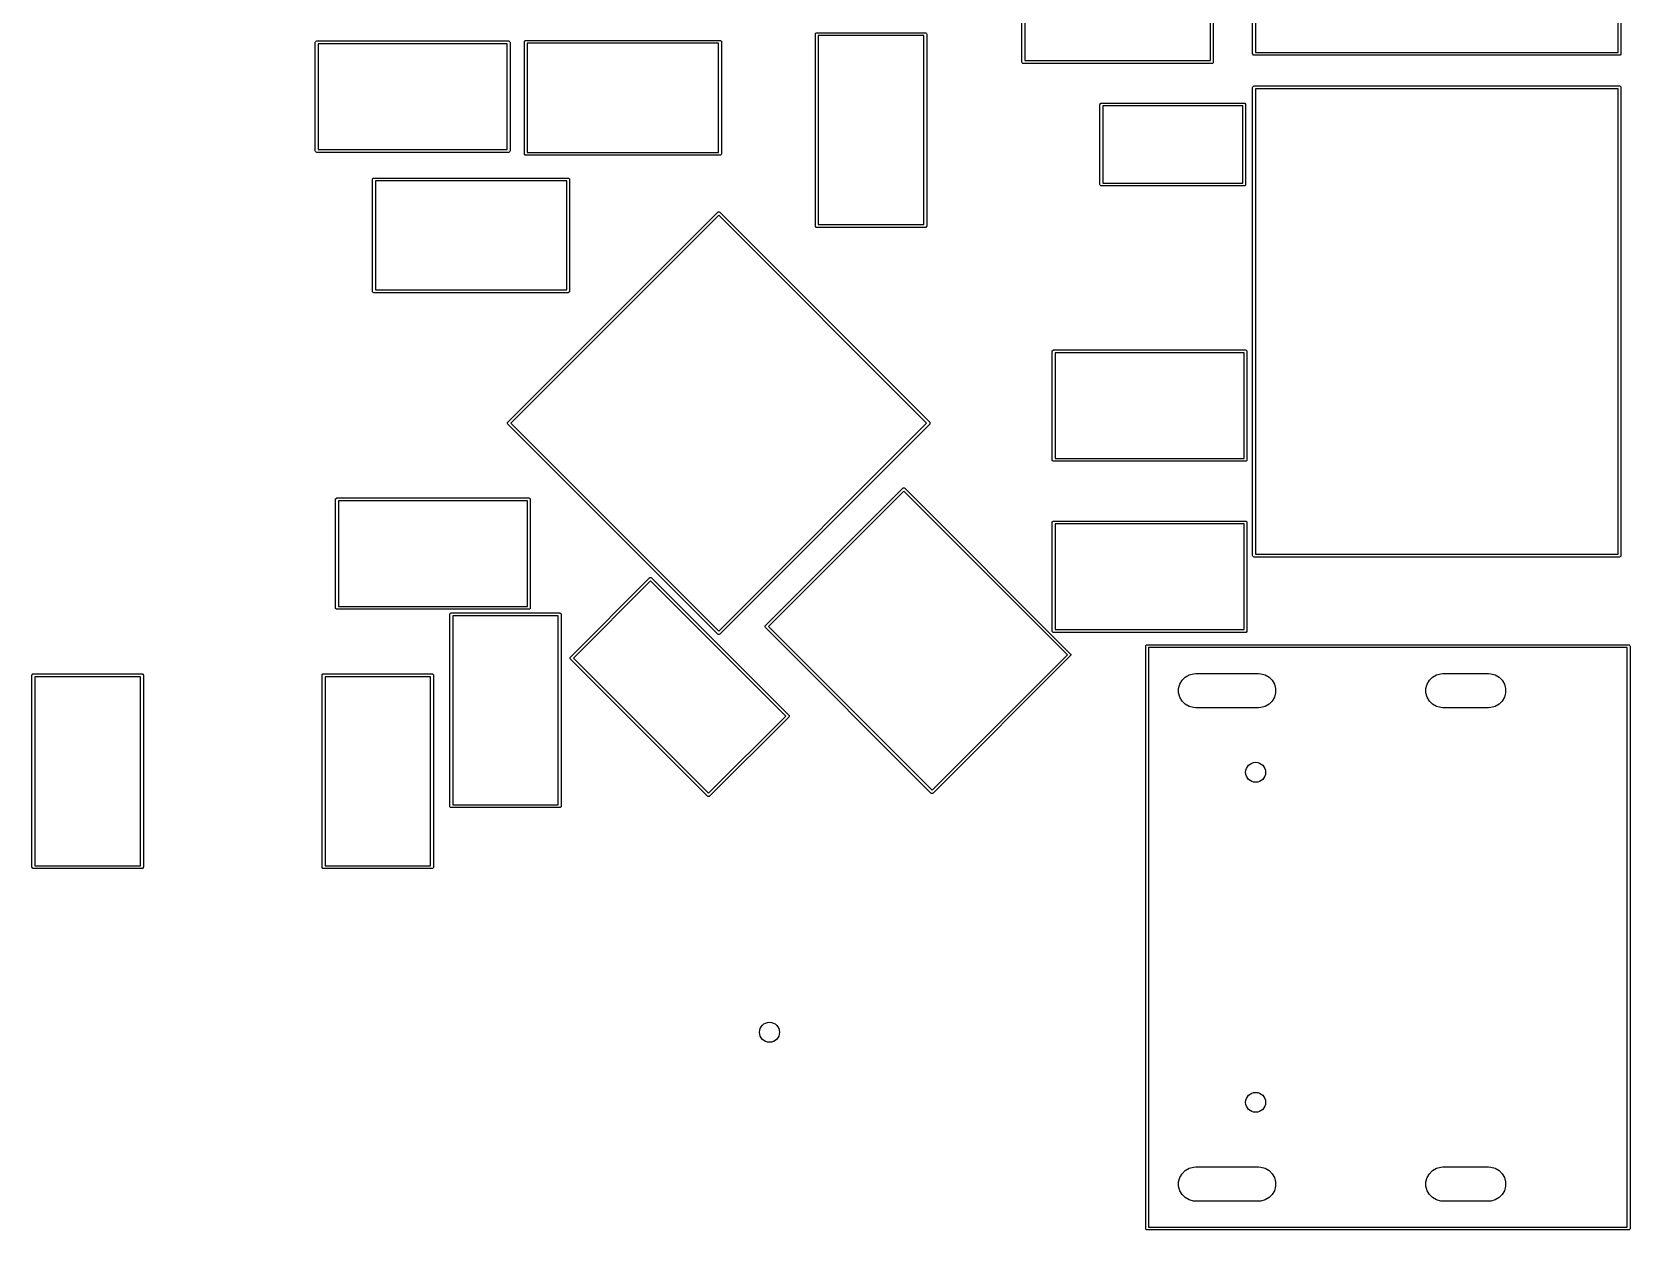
# Model space of a CAD drawing. Extents: x 3.95 to 7.48, y -4.85 to -2.96.
# Drawn here: x 6.38 to 7.482, y -4.834 to -4.008 of the extents above; entities that cross this region are included whole.
import ezdxf

# ---------------------------------------------------------------- set-up
doc = ezdxf.new("R2010")
doc.units = 0
doc.header["$MEASUREMENT"] = 0
doc.layers.add('BLACK', color=7, linetype='CONTINUOUS')

msp = doc.modelspace()

# ---------------------------------------------------------------- linework, layer by layer
at = {"layer": 'BLACK', "linetype": 'CONTINUOUS'}
for p, q in [((7.2217, -4.0229), (7.2217, -3.5521)), ((7.2237, -3.5531), (7.2237, -4.022)), ((7.4737, -4.022), (7.4737, -3.5531)), ((7.4756, -3.5521), (7.4756, -4.0229)), ((7.0627, -4.0287), (7.0627, -3.9303)), ((7.0647, -3.9313), (7.0647, -4.0277)), ((7.1927, -4.0277), (7.1927, -3.9313)), ((7.1946, -3.9303), (7.1946, -4.0287)), ((6.9203, -4.0094), (6.9204, -4.009)), ((6.9203, -4.1417), (6.9203, -4.0094)), ((6.9204, -4.009), (6.9209, -4.0085)), ((6.9209, -4.0085), (6.9213, -4.0084)), ((6.9213, -4.0084), (6.9961, -4.0084)), ((6.9961, -4.0084), (6.9965, -4.0085)), ((6.9965, -4.0085), (6.997, -4.009)), ((6.997, -4.009), (6.9971, -4.0094)), ((6.9971, -4.0094), (6.9971, -4.1417)), ((6.5756, -4.0151), (6.5757, -4.0147)), ((6.5756, -4.0899), (6.5756, -4.0151)), ((6.5757, -4.0147), (6.5763, -4.0142)), ((6.5763, -4.0142), (6.5766, -4.0141)), ((6.5766, -4.0141), (6.7089, -4.0141)), ((6.5776, -4.0161), (6.5776, -4.0889)), ((6.7079, -4.0161), (6.5776, -4.0161)), ((6.7079, -4.0889), (6.7079, -4.0161)), ((6.7089, -4.0141), (6.7093, -4.0142)), ((6.7093, -4.0142), (6.7098, -4.0147)), ((6.7098, -4.0147), (6.7099, -4.0151)), ((6.7099, -4.0151), (6.7099, -4.0899)), ((6.7197, -4.0147), (6.7198, -4.0143)), ((6.7197, -4.0918), (6.7197, -4.0147)), ((6.7198, -4.0143), (6.7203, -4.0138)), ((6.7203, -4.0138), (6.7207, -4.0137)), ((6.7207, -4.0137), (6.8546, -4.0137)), ((6.7217, -4.0157), (6.7217, -4.0909)), ((6.8536, -4.0157), (6.7217, -4.0157)), ((6.8536, -4.0909), (6.8536, -4.0157)), ((6.8546, -4.0137), (6.855, -4.0138)), ((6.855, -4.0138), (6.8555, -4.0143)), ((6.8555, -4.0143), (6.8556, -4.0147)), ((6.8556, -4.0147), (6.8556, -4.0918)), ((6.9223, -4.0104), (6.9223, -4.1407)), ((6.9951, -4.0104), (6.9223, -4.0104)), ((6.9951, -4.1407), (6.9951, -4.0104)), ((7.0628, -4.0291), (7.0627, -4.0287)), ((7.0633, -4.0296), (7.0628, -4.0291)), ((7.0637, -4.0297), (7.0633, -4.0296)), ((7.1936, -4.0297), (7.0637, -4.0297)), ((7.0647, -4.0277), (7.1927, -4.0277)), ((7.194, -4.0296), (7.1936, -4.0297)), ((7.1945, -4.0291), (7.194, -4.0296)), ((7.1946, -4.0287), (7.1945, -4.0291)), ((7.2218, -4.0233), (7.2217, -4.0229)), ((7.2223, -4.0239), (7.2218, -4.0233)), ((7.2227, -4.0239), (7.2223, -4.0239)), ((7.4747, -4.0239), (7.2227, -4.0239)), ((7.2237, -4.022), (7.4737, -4.022)), ((7.475, -4.0239), (7.4747, -4.0239)), ((7.4756, -4.0233), (7.475, -4.0239)), ((7.4756, -4.0229), (7.4756, -4.0233)), ((7.2217, -4.0461), (7.2218, -4.0457)), ((7.2217, -4.3689), (7.2217, -4.0461)), ((7.2218, -4.0457), (7.2223, -4.0452)), ((7.2223, -4.0452), (7.2227, -4.0451)), ((7.2227, -4.0451), (7.4747, -4.0451)), ((7.2237, -4.0471), (7.2237, -4.3679)), ((7.4737, -4.0471), (7.2237, -4.0471)), ((7.4737, -4.3679), (7.4737, -4.0471)), ((7.4747, -4.0451), (7.475, -4.0452)), ((7.475, -4.0452), (7.4756, -4.0457)), ((7.4756, -4.0457), (7.4756, -4.0461)), ((7.4756, -4.0461), (7.4756, -4.3689)), ((7.1165, -4.058), (7.1166, -4.0576)), ((7.1165, -4.1131), (7.1165, -4.058)), ((7.1166, -4.0576), (7.1171, -4.057)), ((7.1171, -4.057), (7.1175, -4.057)), ((7.1175, -4.057), (7.2159, -4.057)), ((7.1184, -4.0589), (7.1184, -4.1121)), ((7.2149, -4.0589), (7.1184, -4.0589)), ((7.2149, -4.1121), (7.2149, -4.0589)), ((7.2159, -4.057), (7.2163, -4.057)), ((7.2163, -4.057), (7.2168, -4.0576)), ((7.2168, -4.0576), (7.2169, -4.058)), ((7.2169, -4.058), (7.2169, -4.1131)), ((6.5757, -4.0903), (6.5756, -4.0899)), ((6.5763, -4.0908), (6.5757, -4.0903)), ((6.5766, -4.0909), (6.5763, -4.0908)), ((6.7089, -4.0909), (6.5766, -4.0909)), ((6.5776, -4.0889), (6.7079, -4.0889)), ((6.7093, -4.0908), (6.7089, -4.0909)), ((6.7098, -4.0903), (6.7093, -4.0908)), ((6.7099, -4.0899), (6.7098, -4.0903)), ((6.7198, -4.0922), (6.7197, -4.0918)), ((6.7203, -4.0928), (6.7198, -4.0922)), ((6.7207, -4.0928), (6.7203, -4.0928)), ((6.8546, -4.0928), (6.7207, -4.0928)), ((6.7217, -4.0909), (6.8536, -4.0909)), ((6.855, -4.0928), (6.8546, -4.0928)), ((6.8555, -4.0922), (6.855, -4.0928)), ((6.8556, -4.0918), (6.8555, -4.0922)), ((6.6151, -4.1092), (6.6156, -4.1087)), ((6.6156, -4.1087), (6.616, -4.1086)), ((6.616, -4.1086), (6.7499, -4.1086)), ((6.7499, -4.1086), (6.7502, -4.1087)), ((6.7502, -4.1087), (6.7508, -4.1092)), ((6.615, -4.1096), (6.6151, -4.1092)), ((6.615, -4.1867), (6.615, -4.1096)), ((6.617, -4.1105), (6.617, -4.1857)), ((6.7489, -4.1105), (6.617, -4.1105)), ((6.7489, -4.1857), (6.7489, -4.1105)), ((6.7508, -4.1092), (6.7508, -4.1096)), ((6.7508, -4.1096), (6.7508, -4.1867)), ((7.1166, -4.1135), (7.1165, -4.1131)), ((7.1171, -4.114), (7.1166, -4.1135)), ((7.1175, -4.1141), (7.1171, -4.114)), ((7.2159, -4.1141), (7.1175, -4.1141)), ((7.1184, -4.1121), (7.2149, -4.1121)), ((7.2163, -4.114), (7.2159, -4.1141)), ((7.2168, -4.1135), (7.2163, -4.114)), ((7.2169, -4.1131), (7.2168, -4.1135)), ((6.7082, -4.2768), (6.853, -4.1321)), ((6.8537, -4.1341), (6.7103, -4.2775)), ((6.853, -4.1321), (6.8533, -4.1318)), ((6.8533, -4.1318), (6.8541, -4.1318)), ((6.997, -4.2775), (6.8537, -4.1341)), ((6.8541, -4.1318), (6.8544, -4.1321)), ((6.8544, -4.1321), (6.9991, -4.2768)), ((6.9204, -4.142), (6.9203, -4.1417)), ((6.9223, -4.1407), (6.9951, -4.1407)), ((6.9971, -4.1417), (6.997, -4.142)), ((6.9209, -4.1426), (6.9204, -4.142)), ((6.9213, -4.1426), (6.9209, -4.1426)), ((6.9961, -4.1426), (6.9213, -4.1426)), ((6.9965, -4.1426), (6.9961, -4.1426)), ((6.997, -4.142), (6.9965, -4.1426)), ((6.617, -4.1857), (6.7489, -4.1857)), ((6.6151, -4.1871), (6.615, -4.1867)), ((6.6156, -4.1876), (6.6151, -4.1871)), ((6.616, -4.1877), (6.6156, -4.1876)), ((6.7499, -4.1877), (6.616, -4.1877)), ((6.7502, -4.1876), (6.7499, -4.1877)), ((6.7508, -4.1871), (6.7502, -4.1876)), ((6.7508, -4.1867), (6.7508, -4.1871)), ((7.0835, -4.2281), (7.0836, -4.2277)), ((7.0835, -4.3029), (7.0835, -4.2281)), ((7.0836, -4.2277), (7.0842, -4.2272)), ((7.0842, -4.2272), (7.0845, -4.2271)), ((7.0845, -4.2271), (7.2168, -4.2271)), ((7.0855, -4.2291), (7.0855, -4.3019)), ((7.2158, -4.2291), (7.0855, -4.2291)), ((7.2158, -4.3019), (7.2158, -4.2291)), ((7.2168, -4.2271), (7.2172, -4.2272)), ((7.2172, -4.2272), (7.2177, -4.2277)), ((7.2177, -4.2277), (7.2178, -4.2281)), ((7.2178, -4.2281), (7.2178, -4.3029)), ((6.708, -4.2771), (6.7082, -4.2768)), ((6.708, -4.2779), (6.708, -4.2771)), ((6.7082, -4.2782), (6.708, -4.2779)), ((6.853, -4.423), (6.7082, -4.2782)), ((6.7103, -4.2775), (6.8537, -4.4209)), ((6.8537, -4.4209), (6.997, -4.2775)), ((6.9991, -4.2782), (6.8544, -4.423)), ((6.9991, -4.2768), (6.9993, -4.2771)), ((6.9993, -4.2779), (6.9991, -4.2782)), ((6.9993, -4.2771), (6.9993, -4.2779)), ((7.0836, -4.3033), (7.0835, -4.3029)), ((7.0842, -4.3038), (7.0836, -4.3033)), ((7.0845, -4.3039), (7.0842, -4.3038)), ((7.2168, -4.3039), (7.0845, -4.3039)), ((7.0855, -4.3019), (7.2158, -4.3019)), ((7.2172, -4.3038), (7.2168, -4.3039)), ((7.2177, -4.3033), (7.2172, -4.3038)), ((7.2178, -4.3029), (7.2177, -4.3033)), ((6.5902, -4.3292), (6.5905, -4.3291)), ((6.5905, -4.3291), (6.7228, -4.3291)), ((6.7228, -4.3291), (6.7232, -4.3292)), ((6.8859, -4.4171), (6.9805, -4.3224)), ((6.9812, -4.3245), (6.888, -4.4178)), ((6.9805, -4.3224), (6.9808, -4.3222)), ((6.9808, -4.3222), (6.9816, -4.3222)), ((7.094, -4.4373), (6.9812, -4.3245)), ((6.9816, -4.3222), (6.9819, -4.3224)), ((6.9819, -4.3224), (7.096, -4.4366)), ((6.5895, -4.3301), (6.5896, -4.3297)), ((6.5895, -4.4049), (6.5895, -4.3301)), ((6.5896, -4.3297), (6.5902, -4.3292)), ((6.5915, -4.3311), (6.5915, -4.4039)), ((6.7218, -4.3311), (6.5915, -4.3311)), ((6.7218, -4.4039), (6.7218, -4.3311)), ((6.7232, -4.3292), (6.7237, -4.3297)), ((6.7237, -4.3297), (6.7238, -4.3301)), ((6.7238, -4.3301), (6.7238, -4.4049)), ((7.0835, -4.3461), (7.0836, -4.3457)), ((7.0835, -4.4209), (7.0835, -4.3461)), ((7.0836, -4.3457), (7.0842, -4.3452)), ((7.0842, -4.3452), (7.0845, -4.3451)), ((7.0845, -4.3451), (7.2168, -4.3451)), ((7.0855, -4.3471), (7.0855, -4.4199)), ((7.2158, -4.3471), (7.0855, -4.3471)), ((7.2158, -4.4199), (7.2158, -4.3471)), ((7.2168, -4.3451), (7.2172, -4.3452)), ((7.2172, -4.3452), (7.2177, -4.3457)), ((7.2177, -4.3457), (7.2178, -4.3461)), ((7.2178, -4.3461), (7.2178, -4.4209)), ((7.2218, -4.3693), (7.2217, -4.3689)), ((7.2223, -4.3698), (7.2218, -4.3693)), ((7.2227, -4.3699), (7.2223, -4.3698)), ((7.4747, -4.3699), (7.2227, -4.3699)), ((7.2237, -4.3679), (7.4737, -4.3679)), ((7.475, -4.3698), (7.4747, -4.3699)), ((7.4756, -4.3693), (7.475, -4.3698)), ((7.4756, -4.3689), (7.4756, -4.3693)), ((6.7514, -4.4388), (6.8059, -4.3842)), ((6.8059, -4.3842), (6.8063, -4.384)), ((6.8063, -4.384), (6.807, -4.384)), ((6.807, -4.384), (6.8073, -4.3842)), ((6.8073, -4.3842), (6.902, -4.4789)), ((6.8066, -4.3863), (6.7535, -4.4395)), ((6.8999, -4.4796), (6.8066, -4.3863)), ((6.5896, -4.4053), (6.5895, -4.4049)), ((6.5902, -4.4058), (6.5896, -4.4053)), ((6.5905, -4.4059), (6.5902, -4.4058)), ((6.7228, -4.4059), (6.5905, -4.4059)), ((6.5915, -4.4039), (6.7218, -4.4039)), ((6.7232, -4.4058), (6.7228, -4.4059)), ((6.7237, -4.4053), (6.7232, -4.4058)), ((6.7238, -4.4049), (6.7237, -4.4053)), ((6.6683, -4.4094), (6.6684, -4.409)), ((6.6683, -4.5417), (6.6683, -4.4094)), ((6.6684, -4.409), (6.6689, -4.4085)), ((6.6689, -4.4085), (6.6693, -4.4084)), ((6.6693, -4.4084), (6.7441, -4.4084)), ((6.6703, -4.4104), (6.6703, -4.5407)), ((6.7431, -4.4104), (6.6703, -4.4104)), ((6.7431, -4.5407), (6.7431, -4.4104)), ((6.7441, -4.4084), (6.7445, -4.4085)), ((6.7445, -4.4085), (6.745, -4.409)), ((6.745, -4.409), (6.7451, -4.4094)), ((6.7451, -4.4094), (6.7451, -4.5417)), ((6.8856, -4.4174), (6.8859, -4.4171)), ((6.8533, -4.4232), (6.853, -4.423)), ((6.8541, -4.4232), (6.8533, -4.4232)), ((6.8544, -4.423), (6.8541, -4.4232)), ((6.8856, -4.4181), (6.8856, -4.4174)), ((6.8859, -4.4185), (6.8856, -4.4181)), ((7, -4.5326), (6.8859, -4.4185)), ((6.888, -4.4178), (7.0007, -4.5305)), ((7.0836, -4.4213), (7.0835, -4.4209)), ((7.0842, -4.4218), (7.0836, -4.4213)), ((7.0845, -4.4219), (7.0842, -4.4218)), ((7.2168, -4.4219), (7.0845, -4.4219)), ((7.0855, -4.4199), (7.2158, -4.4199)), ((7.2172, -4.4218), (7.2168, -4.4219)), ((7.2177, -4.4213), (7.2172, -4.4218)), ((7.2178, -4.4209), (7.2177, -4.4213)), ((6.7512, -4.4391), (6.7514, -4.4388)), ((6.7512, -4.4398), (6.7512, -4.4391)), ((7.0007, -4.5305), (7.094, -4.4373)), ((7.096, -4.438), (7.0014, -4.5326)), ((7.096, -4.4366), (7.0963, -4.4369)), ((7.0963, -4.4376), (7.096, -4.438)), ((7.0963, -4.4369), (7.0963, -4.4376)), ((7.148, -4.4313), (7.1481, -4.4309)), ((7.148, -4.8329), (7.148, -4.4313)), ((7.1481, -4.4309), (7.1486, -4.4304)), ((7.1486, -4.4304), (7.149, -4.4303)), ((7.149, -4.4303), (7.4809, -4.4303)), ((7.15, -4.4323), (7.15, -4.8319)), ((7.4799, -4.4323), (7.15, -4.4323)), ((7.4799, -4.8319), (7.4799, -4.4323)), ((7.4809, -4.4303), (7.4813, -4.4304)), ((7.4813, -4.4304), (7.4818, -4.4309)), ((7.4818, -4.4309), (7.4819, -4.4313)), ((7.4819, -4.4313), (7.4819, -4.8329)), ((6.7514, -4.4402), (6.7512, -4.4398)), ((6.846, -4.5348), (6.7514, -4.4402)), ((6.7535, -4.4395), (6.8467, -4.5327)), ((7.1779, -4.4511), (7.1809, -4.4503)), ((7.1809, -4.4503), (7.1825, -4.4502)), ((7.1825, -4.4502), (7.2258, -4.4502)), ((7.2258, -4.4502), (7.2273, -4.4503)), ((7.2273, -4.4503), (7.2303, -4.4511)), ((7.3484, -4.4511), (7.3514, -4.4503)), ((7.3514, -4.4503), (7.3529, -4.4502)), ((7.3529, -4.4502), (7.3844, -4.4502)), ((7.3844, -4.4502), (7.386, -4.4503)), ((7.386, -4.4503), (7.3889, -4.4511)), ((6.3803, -4.4514), (6.3804, -4.451)), ((6.3803, -4.5837), (6.3803, -4.4514)), ((6.3804, -4.451), (6.3809, -4.4505)), ((6.3809, -4.4505), (6.3813, -4.4504)), ((6.3813, -4.4504), (6.4561, -4.4504)), ((6.3823, -4.4524), (6.3823, -4.5827)), ((6.4551, -4.4524), (6.3823, -4.4524)), ((6.4551, -4.5827), (6.4551, -4.4524)), ((6.4561, -4.4504), (6.4565, -4.4505)), ((6.4565, -4.4505), (6.457, -4.451)), ((6.457, -4.451), (6.4571, -4.4514)), ((6.4571, -4.4514), (6.4571, -4.5837)), ((6.5803, -4.4514), (6.5804, -4.451)), ((6.5803, -4.5837), (6.5803, -4.4514)), ((6.5804, -4.451), (6.5809, -4.4505)), ((6.5809, -4.4505), (6.5813, -4.4504)), ((6.5813, -4.4504), (6.6561, -4.4504)), ((6.5823, -4.4524), (6.5823, -4.5827)), ((6.6551, -4.4524), (6.5823, -4.4524)), ((6.6551, -4.5827), (6.6551, -4.4524)), ((6.6561, -4.4504), (6.6565, -4.4505)), ((6.6565, -4.4505), (6.657, -4.451)), ((6.657, -4.451), (6.6571, -4.4514)), ((6.6571, -4.4514), (6.6571, -4.5837)), ((7.1707, -4.4604), (7.1715, -4.4575)), ((7.1707, -4.4635), (7.1707, -4.4604)), ((7.1715, -4.4575), (7.1731, -4.4548)), ((7.1731, -4.4548), (7.1753, -4.4526)), ((7.1753, -4.4526), (7.1779, -4.4511)), ((7.2303, -4.4511), (7.233, -4.4526)), ((7.233, -4.4526), (7.2351, -4.4548)), ((7.2351, -4.4548), (7.2367, -4.4575)), ((7.2367, -4.4575), (7.2375, -4.4604)), ((7.2375, -4.4604), (7.2375, -4.4635)), ((7.3412, -4.4604), (7.342, -4.4575)), ((7.3412, -4.4635), (7.3412, -4.4604)), ((7.342, -4.4575), (7.3436, -4.4548)), ((7.3436, -4.4548), (7.3457, -4.4526)), ((7.3457, -4.4526), (7.3484, -4.4511)), ((7.3889, -4.4511), (7.3916, -4.4526)), ((7.3916, -4.4526), (7.3938, -4.4548)), ((7.3938, -4.4548), (7.3953, -4.4575)), ((7.3953, -4.4575), (7.3961, -4.4604)), ((7.3961, -4.4604), (7.3961, -4.4635)), ((7.1715, -4.4665), (7.1707, -4.4635)), ((7.1731, -4.4692), (7.1715, -4.4665)), ((7.1753, -4.4714), (7.1731, -4.4692)), ((7.1779, -4.4729), (7.1753, -4.4714)), ((7.233, -4.4714), (7.2303, -4.4729)), ((7.2351, -4.4692), (7.233, -4.4714)), ((7.2367, -4.4665), (7.2351, -4.4692)), ((7.2375, -4.4635), (7.2367, -4.4665)), ((7.342, -4.4665), (7.3412, -4.4635)), ((7.3436, -4.4692), (7.342, -4.4665)), ((7.3457, -4.4714), (7.3436, -4.4692)), ((7.3484, -4.4729), (7.3457, -4.4714)), ((7.3916, -4.4714), (7.3889, -4.4729)), ((7.3938, -4.4692), (7.3916, -4.4714)), ((7.3953, -4.4665), (7.3938, -4.4692)), ((7.3961, -4.4635), (7.3953, -4.4665)), ((6.8467, -4.5327), (6.8999, -4.4796)), ((6.902, -4.4803), (6.8474, -4.5348)), ((6.902, -4.4789), (6.9022, -4.4792)), ((6.9022, -4.4799), (6.902, -4.4803)), ((6.9022, -4.4792), (6.9022, -4.4799)), ((7.1809, -4.4737), (7.1779, -4.4729)), ((7.1825, -4.4738), (7.1809, -4.4737)), ((7.2258, -4.4738), (7.1825, -4.4738)), ((7.2273, -4.4737), (7.2258, -4.4738)), ((7.2303, -4.4729), (7.2273, -4.4737)), ((7.3514, -4.4737), (7.3484, -4.4729)), ((7.3529, -4.4738), (7.3514, -4.4737)), ((7.3844, -4.4738), (7.3529, -4.4738)), ((7.386, -4.4737), (7.3844, -4.4738)), ((7.3889, -4.4729), (7.386, -4.4737)), ((6.8463, -4.535), (6.846, -4.5348)), ((6.8471, -4.535), (6.8463, -4.535)), ((6.8474, -4.5348), (6.8471, -4.535)), ((7.0003, -4.5328), (7, -4.5326)), ((7.0011, -4.5328), (7.0003, -4.5328)), ((7.0014, -4.5326), (7.0011, -4.5328)), ((6.6684, -4.542), (6.6683, -4.5417)), ((6.6689, -4.5426), (6.6684, -4.542)), ((6.6693, -4.5426), (6.6689, -4.5426)), ((6.7441, -4.5426), (6.6693, -4.5426)), ((6.6703, -4.5407), (6.7431, -4.5407)), ((6.7445, -4.5426), (6.7441, -4.5426)), ((6.745, -4.542), (6.7445, -4.5426)), ((6.7451, -4.5417), (6.745, -4.542)), ((6.3804, -4.584), (6.3803, -4.5837)), ((6.3809, -4.5846), (6.3804, -4.584)), ((6.3813, -4.5846), (6.3809, -4.5846)), ((6.4561, -4.5846), (6.3813, -4.5846)), ((6.3823, -4.5827), (6.4551, -4.5827)), ((6.4565, -4.5846), (6.4561, -4.5846)), ((6.457, -4.584), (6.4565, -4.5846)), ((6.4571, -4.5837), (6.457, -4.584)), ((6.5804, -4.584), (6.5803, -4.5837)), ((6.5809, -4.5846), (6.5804, -4.584)), ((6.5813, -4.5846), (6.5809, -4.5846)), ((6.6561, -4.5846), (6.5813, -4.5846)), ((6.5823, -4.5827), (6.6551, -4.5827)), ((6.6565, -4.5846), (6.6561, -4.5846)), ((6.657, -4.584), (6.6565, -4.5846)), ((6.6571, -4.5837), (6.657, -4.584)), ((7.1753, -4.7928), (7.1779, -4.7912)), ((7.1779, -4.7912), (7.1809, -4.7904)), ((7.1809, -4.7904), (7.1825, -4.7903)), ((7.1825, -4.7903), (7.2258, -4.7903)), ((7.2258, -4.7903), (7.2273, -4.7904)), ((7.2273, -4.7904), (7.2303, -4.7912)), ((7.2303, -4.7912), (7.233, -4.7928)), ((7.3457, -4.7928), (7.3484, -4.7912)), ((7.3484, -4.7912), (7.3514, -4.7904)), ((7.3514, -4.7904), (7.3529, -4.7903)), ((7.3529, -4.7903), (7.3844, -4.7903)), ((7.3844, -4.7903), (7.386, -4.7904)), ((7.386, -4.7904), (7.3889, -4.7912)), ((7.3889, -4.7912), (7.3916, -4.7928)), ((7.1707, -4.8006), (7.1715, -4.7976)), ((7.1707, -4.8037), (7.1707, -4.8006)), ((7.1715, -4.7976), (7.1731, -4.795)), ((7.1731, -4.795), (7.1753, -4.7928)), ((7.233, -4.7928), (7.2351, -4.795)), ((7.2351, -4.795), (7.2367, -4.7976)), ((7.2367, -4.7976), (7.2375, -4.8006)), ((7.2375, -4.8006), (7.2375, -4.8037)), ((7.3412, -4.8006), (7.342, -4.7976)), ((7.3412, -4.8037), (7.3412, -4.8006)), ((7.342, -4.7976), (7.3436, -4.795)), ((7.3436, -4.795), (7.3457, -4.7928)), ((7.3916, -4.7928), (7.3938, -4.795)), ((7.3938, -4.795), (7.3953, -4.7976)), ((7.3953, -4.7976), (7.3961, -4.8006)), ((7.3961, -4.8006), (7.3961, -4.8037)), ((7.1715, -4.8067), (7.1707, -4.8037)), ((7.1731, -4.8093), (7.1715, -4.8067)), ((7.1753, -4.8115), (7.1731, -4.8093)), ((7.1779, -4.8131), (7.1753, -4.8115)), ((7.1809, -4.8139), (7.1779, -4.8131)), ((7.1825, -4.814), (7.1809, -4.8139)), ((7.2273, -4.8139), (7.2258, -4.814)), ((7.2303, -4.8131), (7.2273, -4.8139)), ((7.233, -4.8115), (7.2303, -4.8131)), ((7.2351, -4.8093), (7.233, -4.8115)), ((7.2367, -4.8067), (7.2351, -4.8093)), ((7.2375, -4.8037), (7.2367, -4.8067)), ((7.342, -4.8067), (7.3412, -4.8037)), ((7.3436, -4.8093), (7.342, -4.8067)), ((7.3457, -4.8115), (7.3436, -4.8093)), ((7.3484, -4.8131), (7.3457, -4.8115)), ((7.3514, -4.8139), (7.3484, -4.8131)), ((7.3529, -4.814), (7.3514, -4.8139)), ((7.386, -4.8139), (7.3844, -4.814)), ((7.3889, -4.8131), (7.386, -4.8139)), ((7.3916, -4.8115), (7.3889, -4.8131)), ((7.3938, -4.8093), (7.3916, -4.8115)), ((7.3953, -4.8067), (7.3938, -4.8093)), ((7.3961, -4.8037), (7.3953, -4.8067)), ((7.2258, -4.814), (7.1825, -4.814)), ((7.3844, -4.814), (7.3529, -4.814)), ((7.1481, -4.8332), (7.148, -4.8329)), ((7.1486, -4.8338), (7.1481, -4.8332)), ((7.149, -4.8338), (7.1486, -4.8338)), ((7.4809, -4.8338), (7.149, -4.8338)), ((7.15, -4.8319), (7.4799, -4.8319)), ((7.4813, -4.8338), (7.4809, -4.8338)), ((7.4818, -4.8332), (7.4813, -4.8338)), ((7.4819, -4.8329), (7.4818, -4.8332))]:
    msp.add_line(p, q, dxfattribs=at)
at = {"layer": 'BLACK'}
for centre in [(7.2238, -4.5183), (6.8887, -4.6975), (7.2238, -4.7458)]:
    msp.add_circle(centre, 0.00689, dxfattribs=at)

doc.saveas('drawing.dxf')
